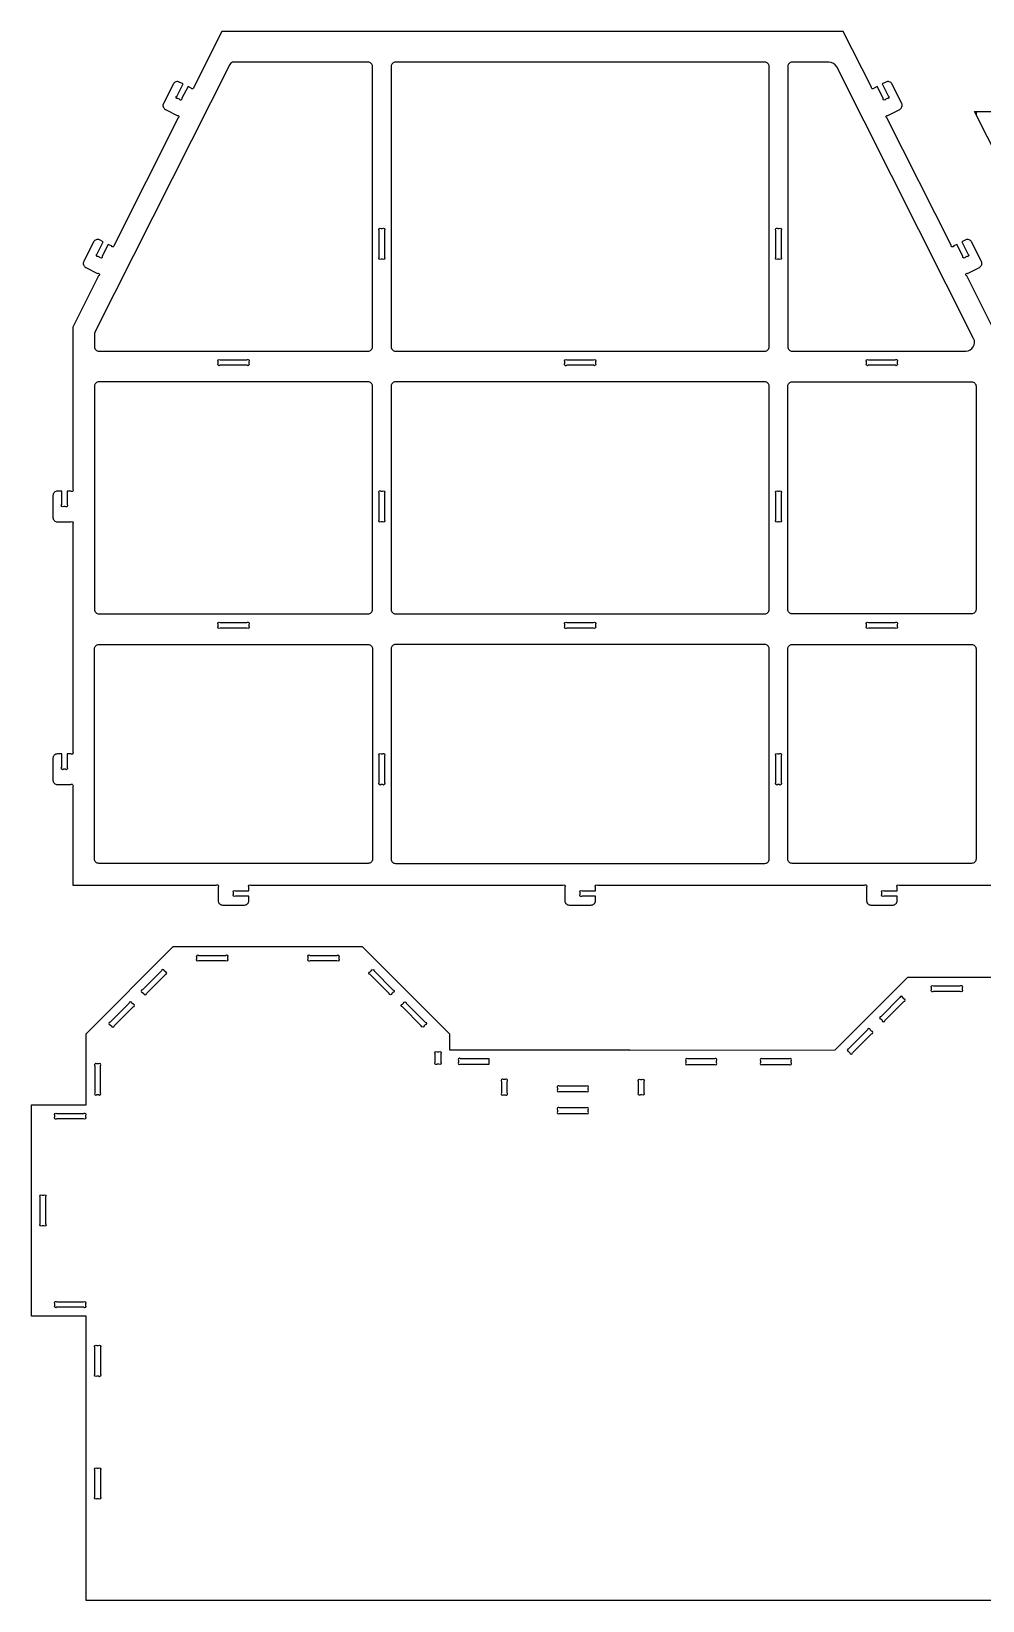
# Model space of a CAD drawing. Extents: x -47 to 298, y -129 to 173.
# Drawn here: x -47.5 to 39.4, y -129.2 to 14.2 of the extents above; entities that cross this region are included whole.
import ezdxf

# ---------------------------------------------------------------- set-up
doc = ezdxf.new("R2010")
doc.units = 0
doc.header["$MEASUREMENT"] = 0
doc.layers.get('0').update_dxf_attribs({"linetype": 'CONTINUOUS'})

msp = doc.modelspace()

# ---------------------------------------------------------------- linework, layer by layer
msp.add_lwpolyline([(40.84, -13.82), (37.99, -8.16, -1), (38.07, -7.92), (39.16, -7.37, 0.414214), (39.33, -6.83), (38.43, -5.04, 0.414214), (37.9, -4.87), (37.54, -5.05), (38.09, -6.14, -1), (38.01, -6.38), (37.88, -6.44, -1), (37.64, -6.36), (37.09, -5.27), (36.8, -5.42, -1), (36.57, -5.34), (30.7, 6.28, -1), (30.78, 6.51), (31.87, 7.06, 0.414214), (32.05, 7.6), (31.15, 9.39, 0.414214), (30.61, 9.56), (30.25, 9.38), (30.8, 8.29, -1), (30.73, 8.05), (30.6, 7.99, -1), (30.36, 8.07), (29.81, 9.16), (29.52, 9.01, -1), (29.28, 9.09), (26.71, 14.18), (-30.08, 14.18), (-32.65, 9.09, -1), (-32.89, 9.01), (-33.17, 9.16), (-33.73, 8.07, -1), (-33.96, 7.99), (-34.09, 8.05, -1), (-34.17, 8.29), (-33.62, 9.38), (-33.98, 9.56, 0.414214), (-34.51, 9.39), (-35.42, 7.6, 0.414214), (-35.24, 7.06), (-34.15, 6.51, -1), (-34.07, 6.28), (-39.93, -5.34, -1), (-40.17, -5.42), (-40.46, -5.27), (-41.01, -6.36, -1), (-41.25, -6.44), (-41.38, -6.38, -1), (-41.46, -6.14), (-40.91, -5.05), (-41.26, -4.87, 0.414214), (-41.8, -5.04), (-42.7, -6.83, 0.414214), (-42.52, -7.37), (-41.43, -7.92, -1), (-41.35, -8.16), (-43.71, -12.83), (-43.71, -27.64, -1), (-43.89, -27.82), (-44.21, -27.82), (-44.21, -29.04, -1), (-44.39, -29.22), (-44.53, -29.22, -1), (-44.71, -29.04), (-44.71, -27.82), (-45.11, -27.82, 0.414214), (-45.51, -28.22), (-45.51, -30.22, 0.414214), (-45.11, -30.62), (-43.89, -30.62, -1), (-43.71, -30.79), (-43.71, -51.64, -1), (-43.89, -51.82), (-44.21, -51.82), (-44.21, -53.04, -1), (-44.39, -53.22), (-44.53, -53.22, -1), (-44.71, -53.04), (-44.71, -51.82), (-45.11, -51.82, 0.414214), (-45.51, -52.22), (-45.51, -54.22, 0.414214), (-45.11, -54.62), (-43.89, -54.62, -1), (-43.71, -54.79), (-43.71, -63.82), (-30.59, -63.82, -1), (-30.41, -63.99), (-30.41, -65.22, 0.414214), (-30.01, -65.62), (-28.01, -65.62, 0.414214), (-27.61, -65.22), (-27.61, -64.82), (-28.83, -64.82, -1), (-29.01, -64.64), (-29.01, -64.49, -1), (-28.83, -64.32), (-27.61, -64.32), (-27.61, -63.99, -1), (-27.43, -63.82), (1.09, -63.82, -1), (1.26, -63.99), (1.26, -65.22, 0.414214), (1.66, -65.62), (3.66, -65.62, 0.414214), (4.06, -65.22), (4.06, -64.82), (2.84, -64.82, -1), (2.66, -64.64), (2.66, -64.49, -1), (2.84, -64.32), (4.06, -64.32), (4.06, -63.99, -1), (4.24, -63.82), (28.66, -63.82, -1), (28.84, -63.99), (28.84, -65.22, 0.414214), (29.24, -65.62), (31.24, -65.62, 0.414214), (31.64, -65.22), (31.64, -64.82), (30.42, -64.82, -1), (30.24, -64.64), (30.24, -64.49, -1), (30.42, -64.32), (31.64, -64.32), (31.64, -63.99, -1), (31.82, -63.82), (40.84, -63.82)], format="xyb")
for points in [[(-41.31, -15.02), (-16.71, -15.02, 0.414214), (-16.31, -14.62), (-16.31, 10.98, 0.414214), (-16.71, 11.38), (-29, 11.38, 0.283043), (-29.36, 11.16), (-41.67, -13.22, 0.117406), (-41.71, -13.4), (-41.71, -14.62, 0.414214)], [(19.94, 10.98, 0.414214), (19.54, 11.38), (-14.21, 11.38, 0.414214), (-14.61, 10.98), (-14.61, -14.62, 0.414214), (-14.21, -15.02), (19.54, -15.02, 0.414214), (19.94, -14.62)], [(21.64, 10.98), (21.64, -14.62, 0.414214), (22.04, -15.02), (37.91, -15.02, 0.558794), (38.62, -13.86), (26.11, 10.94, 0.283043), (25.39, 11.38), (22.04, 11.38, 0.414214)], [(-15.21, -3.99), (-15.21, -6.44, -1), (-15.39, -6.62), (-15.53, -6.62, -1), (-15.71, -6.44), (-15.71, -3.99, -1), (-15.53, -3.82), (-15.39, -3.82, -1)], [(20.72, -3.82), (20.86, -3.82, -1), (21.04, -3.99), (21.04, -6.44, -1), (20.86, -6.62), (20.72, -6.62, -1), (20.54, -6.44), (20.54, -3.99, -1)], [(-30.23, -15.82), (-27.79, -15.82, -1), (-27.61, -15.99), (-27.61, -16.14, -1), (-27.79, -16.32), (-30.23, -16.32, -1), (-30.41, -16.14), (-30.41, -15.99, -1)], [(1.44, -15.82), (3.89, -15.82, -1), (4.06, -15.99), (4.06, -16.14, -1), (3.89, -16.32), (1.44, -16.32, -1), (1.26, -16.14), (1.26, -15.99, -1)], [(31.46, -16.32), (29.02, -16.32, -1), (28.84, -16.14), (28.84, -15.99, -1), (29.02, -15.82), (31.46, -15.82, -1), (31.64, -15.99), (31.64, -16.14, -1)], [(-41.31, -39.02), (-16.71, -39.02, 0.414214), (-16.31, -38.62), (-16.31, -18.22, 0.414214), (-16.71, -17.82), (-41.31, -17.82, 0.414214), (-41.71, -18.22), (-41.71, -38.62, 0.414214)], [(-14.21, -17.82, 0.414214), (-14.61, -18.22), (-14.61, -38.62, 0.414214), (-14.21, -39.02), (19.54, -39.02, 0.414214), (19.94, -38.62), (19.94, -18.22, 0.414214), (19.54, -17.82)], [(38.44, -39.02), (22.04, -39.02, -0.414214), (21.64, -38.62), (21.64, -18.22, -0.414214), (22.04, -17.82), (38.44, -17.82, -0.414214), (38.84, -18.22), (38.84, -38.62, -0.414214)], [(-15.21, -27.99), (-15.21, -30.44, -1), (-15.39, -30.62), (-15.53, -30.62, -1), (-15.71, -30.44), (-15.71, -27.99, -1), (-15.53, -27.82), (-15.39, -27.82, -1)], [(21.04, -27.99), (21.04, -30.44, -1), (20.86, -30.62), (20.72, -30.62, -1), (20.54, -30.44), (20.54, -27.99, -1), (20.72, -27.82), (20.86, -27.82, -1)], [(-30.23, -39.82), (-27.79, -39.82, -1), (-27.61, -39.99), (-27.61, -40.14, -1), (-27.79, -40.32), (-30.23, -40.32, -1), (-30.41, -40.14), (-30.41, -39.99, -1)], [(3.89, -40.32), (1.44, -40.32, -1), (1.26, -40.14), (1.26, -39.99, -1), (1.44, -39.82), (3.89, -39.82, -1), (4.06, -39.99), (4.06, -40.14, -1)], [(29.02, -39.82), (31.46, -39.82, -1), (31.64, -39.99), (31.64, -40.14, -1), (31.46, -40.32), (29.02, -40.32, -1), (28.84, -40.14), (28.84, -39.99, -1)], [(-41.31, -41.82), (-16.71, -41.82, -0.414214), (-16.31, -42.22), (-16.31, -61.42, -0.414214), (-16.71, -61.82), (-41.31, -61.82, -0.414214), (-41.71, -61.42), (-41.71, -42.22, -0.414214)], [(-14.21, -61.82), (19.54, -61.82, 0.414214), (19.94, -61.42), (19.94, -42.22, 0.414214), (19.54, -41.82), (-14.21, -41.82, 0.414214), (-14.61, -42.22), (-14.61, -61.42, 0.414214)], [(21.64, -42.22, -0.414214), (22.04, -41.82), (38.44, -41.82, -0.414214), (38.84, -42.22), (38.84, -61.42, -0.414214), (38.44, -61.82), (22.04, -61.82, -0.414214), (21.64, -61.42)], [(-15.21, -51.99), (-15.21, -54.44, -1), (-15.39, -54.62), (-15.53, -54.62, -1), (-15.71, -54.44), (-15.71, -51.99, -1), (-15.53, -51.82), (-15.39, -51.82, -1)], [(21.04, -51.99), (21.04, -54.44, -1), (20.86, -54.62), (20.72, -54.62, -1), (20.54, -54.44), (20.54, -51.99, -1), (20.72, -51.82), (20.86, -51.82, -1)], [(-32.2, -70.22), (-29.75, -70.22, -1), (-29.57, -70.39), (-29.57, -70.54, -1), (-29.75, -70.72), (-32.2, -70.72, -1), (-32.37, -70.54), (-32.37, -70.39, -1)], [(-22.02, -70.22), (-19.57, -70.22, -1), (-19.4, -70.39), (-19.4, -70.54, -1), (-19.57, -70.72), (-22.02, -70.72, -1), (-22.2, -70.54), (-22.2, -70.39, -1)], [(-35.59, -71.63), (-37.32, -73.36, 1), (-37.32, -73.61), (-37.22, -73.71, 1), (-36.97, -73.71), (-35.24, -71.98, 1), (-35.24, -71.73), (-35.34, -71.63, 1)], [(-16.17, -71.63), (-14.45, -73.36, -1), (-14.45, -73.61), (-14.55, -73.71, -1), (-14.8, -73.71), (-16.53, -71.98, -1), (-16.53, -71.73), (-16.42, -71.63, -1)], [(34.94, -73.01), (37.39, -73.01, -1), (37.57, -73.18), (37.57, -73.33, -1), (37.39, -73.51), (34.94, -73.51, -1), (34.77, -73.33), (34.77, -73.18, -1)], [(-39.92, -76.66), (-38.19, -74.93, 1), (-38.19, -74.68), (-38.3, -74.58, 1), (-38.55, -74.58), (-40.28, -76.31, 1), (-40.28, -76.56), (-40.17, -76.66, 1)], [(-13.22, -74.58), (-11.49, -76.31, -1), (-11.49, -76.56), (-11.6, -76.66, -1), (-11.85, -76.66), (-13.58, -74.93, -1), (-13.58, -74.68), (-13.47, -74.58, -1)], [(31.89, -74.07), (30.16, -75.8, 1), (30.16, -76.05), (30.26, -76.16, 1), (30.51, -76.16), (32.24, -74.43, 1), (32.24, -74.18), (32.14, -74.07, 1)], [(27.2, -79.01), (27.31, -79.11, 1), (27.56, -79.11), (29.29, -77.38, 1), (29.29, -77.13), (29.18, -77.03, 1), (28.93, -77.03), (27.2, -78.76, 1)], [(-41.68, -80.32), (-41.68, -82.77, 1), (-41.51, -82.94), (-41.36, -82.94, 1), (-41.18, -82.77), (-41.18, -80.32, 1), (-41.36, -80.14), (-41.51, -80.14, 1)], [(-10.41, -79.04), (-10.26, -79.04, -1), (-10.08, -79.22), (-10.08, -79.98, -1), (-10.26, -80.16), (-10.41, -80.16, -1), (-10.58, -79.98), (-10.58, -79.22, -1)], [(-5.65, -79.66), (-8.27, -79.66, 1), (-8.45, -79.84), (-8.45, -79.98, 1), (-8.27, -80.16), (-5.65, -80.16)], [(12.51, -80.18), (14.95, -80.18, 1), (15.13, -80), (15.13, -79.85, 1), (14.95, -79.68), (12.51, -79.68, 1), (12.33, -79.85), (12.33, -80, 1)], [(19.32, -80.18), (21.77, -80.18, 1), (21.95, -80), (21.95, -79.85, 1), (21.77, -79.68), (19.32, -79.68, 1), (19.15, -79.85), (19.15, -80, 1)], [(-4.51, -81.74), (-4.51, -82.78, 1), (-4.33, -82.96), (-4.19, -82.96, 1), (-4.01, -82.78), (-4.01, -81.74, 1), (-4.19, -81.56), (-4.33, -81.56, 1)], [(8.17, -81.56), (8.31, -81.56, -1), (8.49, -81.74), (8.49, -82.78, -1), (8.31, -82.96), (8.17, -82.96, -1), (7.99, -82.78), (7.99, -81.74, -1)], [(0.77, -82.66), (3.21, -82.66, 1), (3.39, -82.48), (3.39, -82.34, 1), (3.21, -82.16), (0.77, -82.16, 1), (0.59, -82.34), (0.59, -82.48, 1)], [(3.21, -84.16), (0.77, -84.16, 1), (0.59, -84.34), (0.59, -84.48, 1), (0.77, -84.66), (3.21, -84.66, 1), (3.39, -84.48), (3.39, -84.34, 1)], [(-42.53, -84.84), (-42.53, -84.98, -1), (-42.71, -85.16), (-45.16, -85.16, -1), (-45.33, -84.98), (-45.33, -84.84, -1), (-45.16, -84.66), (-42.71, -84.66, -1)], [(-46.18, -92.29), (-46.18, -94.74, -1), (-46.36, -94.92), (-46.51, -94.92, -1), (-46.68, -94.74), (-46.68, -92.29, -1), (-46.51, -92.12), (-46.36, -92.12, -1)], [(-45.16, -101.87), (-42.71, -101.87, -1), (-42.53, -102.05), (-42.53, -102.2, -1), (-42.71, -102.37), (-45.16, -102.37, -1), (-45.33, -102.2), (-45.33, -102.05, -1)], [(-41.18, -106.04), (-41.18, -108.49, -1), (-41.36, -108.67), (-41.51, -108.67, -1), (-41.68, -108.49), (-41.68, -106.04, -1), (-41.51, -105.87), (-41.36, -105.87, -1)], [(-41.18, -117.24), (-41.18, -119.69, -1), (-41.36, -119.87), (-41.51, -119.87, -1), (-41.68, -119.69), (-41.68, -117.24, -1), (-41.51, -117.07), (-41.36, -117.07, -1)]]:
    msp.add_lwpolyline(points, format="xyb", close=True)
for points in [[(54.87, -25.04), (38.71, 6.88), (69.92, 6.88), (69.92, -27.28), (54.87, -27.28)], [(-47.48, -83.86), (-42.48, -83.86), (-42.48, -77.38), (-34.52, -69.42), (-17.25, -69.42), (-9.28, -77.38), (-9.28, -78.86), (-3.21, -78.86), (7.19, -78.86), (7.19, -78.88), (25.97, -78.86), (32.62, -72.21), (47.91, -72.21), (58.73, -83.02), (58.73, -98.31), (52.27, -104.77), (52.27, -129.16), (-42.48, -129.16), (-42.48, -103.17), (-47.48, -103.17)]]:
    msp.add_lwpolyline(points, close=True)
msp.add_lwpolyline([(38.87, 6.56), (38.87, 6.88)])

doc.saveas('drawing.dxf')
